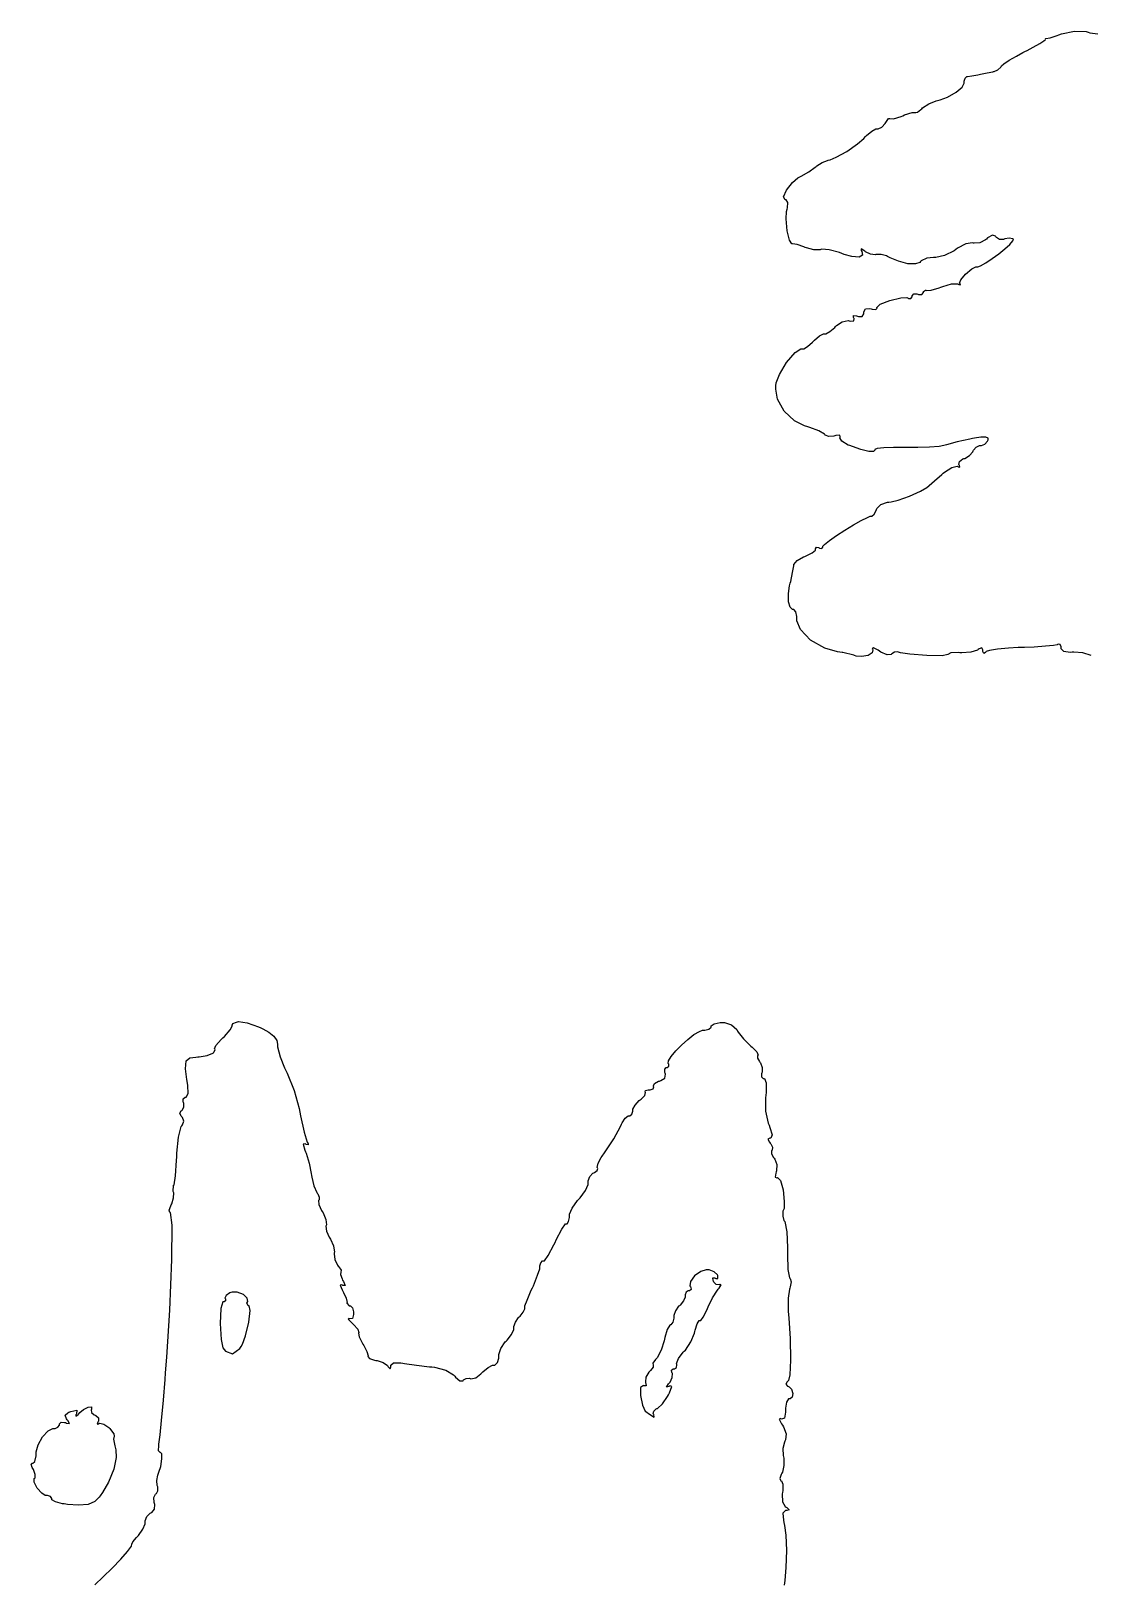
# Model space of a CAD drawing. Extents: x 0.5 to 12, y 0.6 to 18.2.
# Drawn here: x 1.848 to 4.813, y 13.828 to 18.172 of the extents above; entities that cross this region are included whole.
import ezdxf

# ---------------------------------------------------------------- set-up
doc = ezdxf.new("R2010")
doc.units = 0
doc.layers.get('0').update_dxf_attribs({"linetype": 'CONTINUOUS'})

msp = doc.modelspace()

# ---------------------------------------------------------------- linework, layer by layer
at = {"color": 0}
for points in [[(4.81353, 16.4251), (4.78956, 16.4321), (4.76426, 16.4346), (4.76004, 16.4342), (4.75472, 16.4337), (4.73665, 16.4358), (4.72917, 16.4439), (4.72917, 16.4465), (4.72917, 16.4488), (4.72629, 16.4554), (4.7206, 16.4562), (4.71935, 16.4554), (4.71799, 16.4546), (4.70822, 16.4529), (4.68539, 16.4506), (4.65414, 16.4486), (4.62685, 16.4475), (4.61778, 16.4472), (4.60872, 16.4471), (4.58154, 16.4457), (4.55072, 16.4428), (4.5286, 16.4389), (4.51942, 16.436), (4.51839, 16.4346), (4.51742, 16.4332), (4.51275, 16.4306), (4.51058, 16.4363), (4.51058, 16.4381), (4.51053, 16.4403), (4.50743, 16.4467), (4.49946, 16.4433), (4.4974, 16.4417), (4.49561, 16.4401), (4.477, 16.4346), (4.45144, 16.4325), (4.44624, 16.4326), (4.44097, 16.4329), (4.42057, 16.4319), (4.41249, 16.4274), (4.41249, 16.4274), (4.41249, 16.4274), (4.39594, 16.4243), (4.35351, 16.425), (4.30588, 16.4286), (4.27957, 16.4321), (4.27376, 16.434), (4.27203, 16.4347), (4.26303, 16.4343), (4.25581, 16.43), (4.25499, 16.4288), (4.25412, 16.4274), (4.24274, 16.4268), (4.22515, 16.4344), (4.22125, 16.4369), (4.21739, 16.4394), (4.20389, 16.4463), (4.20085, 16.4432), (4.20107, 16.4428), (4.20221, 16.441), (4.20079, 16.4324), (4.18924, 16.4246), (4.17117, 16.4217), (4.15608, 16.4233), (4.15158, 16.425), (4.14908, 16.426), (4.11865, 16.4336), (4.11626, 16.4337), (4.10394, 16.4351), (4.06782, 16.4456), (4.02778, 16.4678), (4.00032, 16.4972), (3.99001, 16.5222), (3.9899, 16.5306), (3.98986, 16.5339), (3.98682, 16.5471), (3.98161, 16.554), (3.97993, 16.554), (3.97765, 16.554), (3.97097, 16.5597), (3.96642, 16.5753), (3.96647, 16.5985), (3.96972, 16.62), (3.97146, 16.6269), (3.97265, 16.6319), (3.97814, 16.6568), (3.98139, 16.6756), (3.98156, 16.6776), (3.98167, 16.6796), (3.991, 16.6907), (4.00808, 16.7007), (4.01215, 16.7021), (4.01617, 16.7035), (4.03299, 16.7122), (4.04167, 16.7199), (4.04167, 16.7224), (4.04167, 16.7236), (4.04471, 16.7275), (4.05062, 16.7268), (4.05208, 16.726), (4.0535, 16.725), (4.0594, 16.7243), (4.0625, 16.7281), (4.0625, 16.7293), (4.0625, 16.731), (4.06765, 16.7358), (4.08138, 16.7468), (4.10113, 16.7607), (4.12418, 16.7757), (4.148, 16.7901), (4.16997, 16.8026), (4.1875, 16.8113), (4.19532, 16.8144), (4.19797, 16.8144), (4.19997, 16.8144), (4.206, 16.82), (4.21203, 16.8304), (4.21283, 16.8331), (4.21371, 16.8358), (4.22504, 16.8471), (4.24317, 16.8536), (4.2474, 16.8539), (4.25396, 16.8544), (4.27354, 16.8594), (4.30539, 16.8708), (4.33604, 16.885), (4.35357, 16.8951), (4.35872, 16.8993), (4.36025, 16.9007), (4.37517, 16.9135), (4.39513, 16.931), (4.39919, 16.9346), (4.40321, 16.9382), (4.42324, 16.951), (4.43826, 16.9546), (4.43983, 16.9536), (4.44108, 16.9529), (4.4459, 16.9519), (4.44493, 16.9567), (4.44417, 16.9579), (4.44319, 16.9594), (4.4451, 16.9678), (4.45449, 16.9747), (4.45725, 16.9756), (4.45996, 16.9764), (4.4731, 16.9846), (4.48226, 16.995), (4.48307, 16.9971), (4.48389, 16.9993), (4.49154, 17.0079), (4.50071, 17.0124), (4.50379, 17.0124), (4.50678, 17.0124), (4.51585, 17.0165), (4.52328, 17.0246), (4.52403, 17.0265), (4.52458, 17.0281), (4.52458, 17.0332), (4.51872, 17.0361), (4.50472, 17.0354), (4.48682, 17.0328), (4.4809, 17.0317), (4.47418, 17.0304), (4.43853, 17.0226), (4.40869, 17.0146), (4.40494, 17.0133), (4.40115, 17.0121), (4.38764, 17.0099), (4.36074, 17.0075), (4.32796, 17.0064), (4.30171, 17.0064), (4.29297, 17.0067), (4.28472, 17.0069), (4.2601, 17.0069), (4.23318, 17.006), (4.215, 17.0038), (4.20833, 17.0012), (4.20833, 17.0006), (4.20833, 16.9993), (4.204, 16.9954), (4.19097, 16.9957), (4.16906, 17.0011), (4.14567, 17.0092), (4.13803, 17.0119), (4.13336, 17.0137), (4.11604, 17.0242), (4.10981, 17.0339), (4.11074, 17.0353), (4.11128, 17.0362), (4.10969, 17.0412), (4.09918, 17.0401), (4.09592, 17.0392), (4.09299, 17.0382), (4.079, 17.0375), (4.06901, 17.0415), (4.06814, 17.0429), (4.06722, 17.0444), (4.05149, 17.0536), (4.02626, 17.0631), (4.02067, 17.0644), (4.01085, 17.0672), (3.98324, 17.0817), (3.95415, 17.1086), (3.93599, 17.1424), (3.93067, 17.1701), (3.93143, 17.1792), (3.93207, 17.1872), (3.94108, 17.2108), (3.9611, 17.2449), (3.98492, 17.2721), (4.00065, 17.2832), (4.00592, 17.2832), (4.00933, 17.2832), (4.01969, 17.2893), (4.03386, 17.3012), (4.03646, 17.304), (4.03901, 17.3069), (4.05339, 17.3187), (4.06413, 17.3249), (4.06771, 17.3249), (4.07118, 17.3249), (4.08176, 17.3308), (4.09576, 17.3422), (4.09825, 17.345), (4.10075, 17.3478), (4.11697, 17.3579), (4.13379, 17.3617), (4.13661, 17.3611), (4.13971, 17.3606), (4.14963, 17.3613), (4.15044, 17.3675), (4.14963, 17.3688), (4.14876, 17.3703), (4.14871, 17.3758), (4.15717, 17.3749), (4.15978, 17.3738), (4.16265, 17.3728), (4.17279, 17.3729), (4.17708, 17.381), (4.17708, 17.3838), (4.17708, 17.3865), (4.18213, 17.3949), (4.19433, 17.3957), (4.19797, 17.3947), (4.20079, 17.394), (4.21121, 17.3932), (4.21414, 17.3968), (4.21392, 17.3972), (4.21338, 17.3981), (4.22265, 17.4074), (4.24957, 17.4182), (4.28043, 17.4254), (4.29747, 17.4267), (4.301, 17.4244), (4.30257, 17.4235), (4.30908, 17.4231), (4.3125, 17.4279), (4.3125, 17.4296), (4.3125, 17.4313), (4.31706, 17.4364), (4.32596, 17.4365), (4.32813, 17.4357), (4.33024, 17.4349), (4.33914, 17.435), (4.34375, 17.4399), (4.34375, 17.4415), (4.34375, 17.4429), (4.34999, 17.4471), (4.35032, 17.4468), (4.35118, 17.446), (4.36556, 17.4467), (4.38807, 17.4533), (4.39307, 17.4554), (4.398, 17.4575), (4.42215, 17.4642), (4.43956, 17.4647), (4.44125, 17.4638), (4.44265, 17.4631), (4.44743, 17.4614), (4.44635, 17.4646), (4.44569, 17.4653), (4.44467, 17.4664), (4.44824, 17.4758), (4.46181, 17.4917), (4.47939, 17.5061), (4.4905, 17.5124), (4.49425, 17.5124), (4.49658, 17.5124), (4.50369, 17.5154), (4.51833, 17.5236), (4.53597, 17.5353), (4.55447, 17.5488), (4.57183, 17.5625), (4.58583, 17.575), (4.5944, 17.5846), (4.59581, 17.5893), (4.59549, 17.5894), (4.59407, 17.5903), (4.58365, 17.5922), (4.57183, 17.5907), (4.56972, 17.5897), (4.56754, 17.589), (4.55658, 17.589), (4.5479, 17.594), (4.54693, 17.5957), (4.54568, 17.5978), (4.53674, 17.6006), (4.5236, 17.5931), (4.52018, 17.5899), (4.51753, 17.5875), (4.50157, 17.5794), (4.48633, 17.5779), (4.48406, 17.5788), (4.48161, 17.5797), (4.46262, 17.5764), (4.43892, 17.5642), (4.43414, 17.5606), (4.42958, 17.5572), (4.40321, 17.5439), (4.37885, 17.5379), (4.37532, 17.5382), (4.37175, 17.5385), (4.35319, 17.536), (4.338, 17.529), (4.33621, 17.5271), (4.33361, 17.5246), (4.322, 17.5206), (4.30078, 17.5208), (4.27414, 17.5278), (4.25097, 17.5372), (4.24365, 17.5411), (4.24094, 17.5425), (4.22581, 17.5469), (4.2124, 17.5471), (4.21061, 17.5464), (4.20876, 17.5458), (4.19607, 17.5472), (4.18229, 17.5538), (4.17996, 17.5557), (4.17751, 17.5576), (4.16949, 17.5624), (4.16949, 17.5583), (4.17008, 17.5574), (4.17165, 17.5547), (4.17307, 17.5446), (4.16385, 17.5389), (4.14404, 17.5406), (4.12224, 17.5469), (4.11529, 17.5497), (4.10943, 17.5521), (4.08074, 17.56), (4.05935, 17.5615), (4.05724, 17.5607), (4.05507, 17.5599), (4.03771, 17.5599), (4.01687, 17.5649), (4.01297, 17.5664), (4.009, 17.5681), (3.99056, 17.5743), (3.97797, 17.5769), (3.977, 17.5767), (3.97553, 17.5764), (3.96892, 17.5868), (3.96278, 17.6133), (3.96012, 17.646), (3.96094, 17.6671), (3.96262, 17.6738), (3.96354, 17.6775), (3.96425, 17.6924), (3.96012, 17.6999), (3.95876, 17.6999), (3.95725, 17.6999), (3.95285, 17.7078), (3.96078, 17.7264), (3.9776, 17.7476), (3.99268, 17.761), (3.99843, 17.7639), (4.00217, 17.7658), (4.023, 17.7782), (4.04118, 17.791), (4.04368, 17.7929), (4.04611, 17.795), (4.06099, 17.8042), (4.07531, 17.8099), (4.07753, 17.8103), (4.08306, 17.811), (4.09993, 17.8185), (4.12939, 17.8351), (4.15907, 17.856), (4.17686, 17.871), (4.18201, 17.8767), (4.18463, 17.8796), (4.19949, 17.8917), (4.21083, 17.8978), (4.21463, 17.8978), (4.21778, 17.8978), (4.22726, 17.9032), (4.23731, 17.9135), (4.23876, 17.916), (4.24024, 17.9186), (4.24631, 17.9268), (4.24968, 17.9269), (4.24968, 17.9269), (4.24968, 17.9267), (4.26064, 17.9264), (4.28142, 17.9328), (4.28646, 17.9349), (4.29144, 17.9369), (4.31218, 17.9439), (4.32292, 17.944), (4.32292, 17.944), (4.32292, 17.944), (4.32769, 17.9446), (4.33703, 17.9521), (4.33931, 17.9543), (4.34153, 17.9567), (4.359, 17.9679), (4.37972, 17.9767), (4.38357, 17.9775), (4.39074, 17.9793), (4.41157, 17.9872), (4.43544, 18.0006), (4.4521, 18.0151), (4.45833, 18.0257), (4.45833, 18.0292), (4.45833, 18.0318), (4.46061, 18.0396), (4.46506, 18.0443), (4.46615, 18.0444), (4.46718, 18.0444), (4.47928, 18.0465), (4.49642, 18.0497), (4.5, 18.0504), (4.50358, 18.0511), (4.52246, 18.0549), (4.53797, 18.0578), (4.53993, 18.0582), (4.54183, 18.0585), (4.55181, 18.0635), (4.56011, 18.071), (4.56114, 18.0726), (4.56212, 18.0743), (4.56863, 18.0796), (4.58376, 18.0899), (4.60422, 18.1019), (4.6219, 18.1115), (4.62793, 18.1144), (4.63368, 18.1174), (4.65076, 18.1265), (4.66911, 18.1369), (4.6811, 18.1447), (4.685, 18.1483), (4.68485, 18.1487), (4.68468, 18.1489), (4.68614, 18.1508), (4.68625, 18.1508), (4.68674, 18.1506), (4.69851, 18.1531), (4.71821, 18.1594), (4.72271, 18.1612), (4.72999, 18.164), (4.76633, 18.1717), (4.79915, 18.1701), (4.80469, 18.1685), (4.80985, 18.1668), (4.83219, 18.1642)], [(2.02647, 13.8255), (2.04981, 13.8472), (2.07482, 13.872), (2.09847, 13.8968), (2.11762, 13.9185), (2.12918, 13.9337), (2.1301, 13.9394), (2.1301, 13.9394), (2.1301, 13.9394), (2.1326, 13.9456), (2.14296, 13.9575), (2.14583, 13.9603), (2.14865, 13.9632), (2.16054, 13.9808), (2.16667, 13.9958), (2.16667, 14.0008), (2.16667, 14.0047), (2.17144, 14.0167), (2.18072, 14.026), (2.183, 14.0268), (2.1856, 14.0278), (2.19347, 14.0367), (2.19401, 14.0499), (2.19299, 14.0531), (2.19211, 14.0558), (2.19151, 14.0692), (2.19558, 14.0786), (2.19706, 14.0796), (2.19846, 14.0804), (2.20264, 14.0886), (2.20231, 14.0992), (2.20156, 14.1012), (2.20074, 14.1033), (2.19965, 14.1174), (2.20231, 14.1322), (2.2034, 14.1347), (2.20557, 14.14), (2.21039, 14.1565), (2.21403, 14.1774), (2.21376, 14.1919), (2.20958, 14.1954), (2.2091, 14.1951), (2.20876, 14.195), (2.20458, 14.1999), (2.20486, 14.2146), (2.20551, 14.2183), (2.20654, 14.2249), (2.20899, 14.2446), (2.21306, 14.285), (2.21804, 14.3422), (2.2226, 14.3996), (2.22407, 14.4186), (2.22738, 14.4624), (2.23562, 14.5933), (2.24186, 14.7357), (2.24229, 14.8315), (2.23801, 14.8665), (2.2366, 14.8665), (2.236, 14.8665), (2.23421, 14.8729), (2.23839, 14.8851), (2.24001, 14.8882), (2.2416, 14.8911), (2.24664, 14.9075), (2.24701, 14.9217), (2.24631, 14.9236), (2.24556, 14.9256), (2.24631, 14.9428), (2.24718, 14.9436), (2.24799, 14.9444), (2.25206, 14.9693), (2.25504, 15.0125), (2.25537, 15.0225), (2.25564, 15.0325), (2.26019, 15.0779), (2.26747, 15.1074), (2.2691, 15.1092), (2.27115, 15.1117), (2.27539, 15.1226), (2.27165, 15.1324), (2.26969, 15.1343), (2.26774, 15.1363), (2.26383, 15.1444), (2.26758, 15.151), (2.26947, 15.1521), (2.27094, 15.1531), (2.27539, 15.1614), (2.27522, 15.1721), (2.27447, 15.1742), (2.27365, 15.1762), (2.27365, 15.185), (2.27843, 15.1894), (2.28006, 15.1894), (2.28179, 15.1894), (2.287, 15.1996), (2.2864, 15.2222), (2.28543, 15.2285), (2.28386, 15.2386), (2.28, 15.2689), (2.28142, 15.2906), (2.29194, 15.2996), (2.30838, 15.3017), (2.31392, 15.3018), (2.31836, 15.3019), (2.34022, 15.3057), (2.35613, 15.3122), (2.35769, 15.3137), (2.35921, 15.3153), (2.36322, 15.3217), (2.3616, 15.3249), (2.36111, 15.3249), (2.36111, 15.3249), (2.36475, 15.3338), (2.38004, 15.351), (2.38433, 15.3551), (2.38857, 15.3593), (2.40474, 15.3779), (2.41097, 15.3896), (2.41032, 15.3901), (2.40994, 15.3906), (2.4126, 15.3953), (2.42231, 15.3996), (2.42503, 15.4003), (2.42768, 15.401), (2.45231, 15.3975), (2.48421, 15.3864), (2.49056, 15.3833), (2.49631, 15.3806), (2.51313, 15.3712), (2.52735, 15.3601), (2.53494, 15.3482), (2.53733, 15.3374), (2.53749, 15.3336), (2.5376, 15.3299), (2.54428, 15.3024), (2.55638, 15.2715), (2.55925, 15.266), (2.56396, 15.2568), (2.58376, 15.2083), (2.59776, 15.1579), (2.59961, 15.1478), (2.60151, 15.1371), (2.61154, 15.0917), (2.62056, 15.0632), (2.62196, 15.061), (2.62256, 15.06), (2.62283, 15.056), (2.61762, 15.0574), (2.61621, 15.0582), (2.61501, 15.059), (2.60932, 15.0576), (2.61367, 15.0415), (2.61572, 15.0364), (2.61729, 15.0324), (2.62537, 15.005), (2.63167, 14.9757), (2.63243, 14.9707), (2.63314, 14.9657), (2.63921, 14.9411), (2.64686, 14.9228), (2.64839, 14.921), (2.64985, 14.9192), (2.65403, 14.9097), (2.65343, 14.9019), (2.6525, 14.901), (2.65153, 14.9), (2.65256, 14.8889), (2.65994, 14.8726), (2.66222, 14.8692), (2.66444, 14.8657), (2.67231, 14.8475), (2.67415, 14.8324), (2.67344, 14.8304), (2.67269, 14.8286), (2.67426, 14.8143), (2.68153, 14.7978), (2.68371, 14.7947), (2.68582, 14.7917), (2.69368, 14.7735), (2.6964, 14.7561), (2.69596, 14.7535), (2.69547, 14.7508), (2.69781, 14.7349), (2.70497, 14.7194), (2.70697, 14.7171), (2.70893, 14.7147), (2.71506, 14.705), (2.71457, 14.6999), (2.71446, 14.6999), (2.71408, 14.6999), (2.71306, 14.6935), (2.71778, 14.6808), (2.7194, 14.6778), (2.7214, 14.674), (2.72607, 14.6621), (2.72021, 14.6625), (2.71875, 14.6635), (2.71756, 14.6642), (2.71229, 14.6636), (2.71761, 14.6506), (2.71989, 14.6464), (2.72174, 14.6431), (2.72889, 14.6268), (2.73167, 14.615), (2.73139, 14.6139), (2.73107, 14.6129), (2.73742, 14.6061), (2.73958, 14.6061), (2.74137, 14.6061), (2.7469, 14.5999), (2.75, 14.5885), (2.75, 14.5846), (2.75, 14.5811), (2.74658, 14.5706), (2.73876, 14.5689), (2.73699, 14.5699), (2.7366, 14.57), (2.73454, 14.5685), (2.74376, 14.5589), (2.74696, 14.5561), (2.75011, 14.5533), (2.7615, 14.5401), (2.76508, 14.531), (2.76432, 14.5301), (2.76357, 14.5294), (2.76546, 14.5185), (2.77365, 14.5018), (2.77604, 14.4982), (2.77838, 14.4946), (2.78722, 14.4775), (2.79031, 14.4656), (2.78988, 14.4644), (2.7895, 14.4638), (2.79492, 14.4582), (2.80854, 14.4538), (2.81207, 14.4532), (2.81554, 14.4526), (2.83247, 14.4467), (2.84463, 14.4383), (2.84576, 14.4365), (2.847, 14.4346), (2.85215, 14.4293), (2.85394, 14.4354), (2.854, 14.4374), (2.854, 14.4396), (2.86208, 14.4463), (2.88206, 14.446), (2.88803, 14.4449), (2.89264, 14.444), (2.92563, 14.4394), (2.96208, 14.4353), (2.96853, 14.4347), (2.97635, 14.434), (3.00797, 14.4261), (3.02989, 14.4125), (3.03288, 14.4088), (3.03532, 14.4057), (3.04719, 14.3963), (3.0561, 14.3958), (3.05686, 14.3971), (3.05772, 14.3985), (3.06521, 14.4028), (3.07465, 14.4029), (3.0765, 14.4022), (3.07829, 14.4015), (3.09153, 14.4047), (3.10639, 14.4154), (3.10906, 14.4182), (3.11165, 14.4211), (3.12668, 14.4333), (3.13835, 14.4394), (3.14225, 14.4394), (3.14469, 14.4394), (3.15213, 14.4467), (3.15625, 14.4596), (3.15625, 14.4639), (3.15625, 14.4696), (3.16233, 14.4867), (3.17421, 14.5046), (3.17708, 14.5072), (3.1799, 14.5097), (3.19179, 14.5258), (3.19792, 14.5394), (3.19792, 14.5439), (3.19792, 14.5481), (3.20247, 14.5604), (3.21137, 14.5731), (3.21354, 14.5749), (3.21565, 14.5767), (3.22456, 14.5876), (3.22917, 14.5971), (3.22917, 14.6001), (3.22917, 14.6056), (3.23525, 14.6217), (3.24713, 14.6499), (3.25, 14.6557), (3.25282, 14.6617), (3.26471, 14.691), (3.27083, 14.709), (3.27083, 14.715), (3.27083, 14.7179), (3.2736, 14.7264), (3.27865, 14.7311), (3.28039, 14.7311), (3.28381, 14.7311), (3.29406, 14.7464), (3.31022, 14.7761), (3.31347, 14.7832), (3.31668, 14.7904), (3.33263, 14.82), (3.34233, 14.8353), (3.3456, 14.8353), (3.34706, 14.8353), (3.35161, 14.8415), (3.35417, 14.8529), (3.35417, 14.8567), (3.35417, 14.8624), (3.36182, 14.8793), (3.37663, 14.9003), (3.38021, 14.9039), (3.38379, 14.9075), (3.3986, 14.9285), (3.40625, 14.9451), (3.40625, 14.9507), (3.40625, 14.9549), (3.41081, 14.9671), (3.41965, 14.9765), (3.42182, 14.9774), (3.42393, 14.9782), (3.43132, 14.9839), (3.433, 14.9903), (3.43235, 14.9914), (3.43164, 14.9925), (3.43414, 15.0044), (3.44293, 15.0208), (3.44542, 15.0243), (3.4521, 15.0335), (3.47835, 15.0731), (3.4969, 15.1074), (3.49978, 15.1139), (3.50114, 15.1172), (3.51004, 15.1304), (3.5179, 15.1374), (3.52056, 15.1374), (3.5224, 15.1374), (3.5281, 15.1418), (3.53125, 15.1499), (3.53125, 15.1524), (3.53125, 15.1561), (3.53733, 15.1674), (3.54915, 15.18), (3.55203, 15.1819), (3.55485, 15.184), (3.56461, 15.1943), (3.56685, 15.2025), (3.56592, 15.2033), (3.56532, 15.204), (3.56629, 15.2083), (3.57428, 15.2103), (3.57699, 15.2103), (3.57969, 15.2103), (3.588, 15.2131), (3.58985, 15.2185), (3.58925, 15.2194), (3.58849, 15.2207), (3.59169, 15.2278), (3.6026, 15.2337), (3.60563, 15.2346), (3.60926, 15.2356), (3.62061, 15.2429), (3.6225, 15.2539), (3.62147, 15.2565), (3.62061, 15.2588), (3.62017, 15.2681), (3.62446, 15.2728), (3.62592, 15.2728), (3.62733, 15.2728), (3.63167, 15.2757), (3.6314, 15.2813), (3.63058, 15.2825), (3.62967, 15.284), (3.63118, 15.2908), (3.63867, 15.3036), (3.65121, 15.3189), (3.6671, 15.3353), (3.68457, 15.351), (3.70182, 15.3643), (3.71712, 15.3735), (3.72581, 15.3769), (3.72874, 15.3769), (3.73247, 15.3769), (3.74376, 15.38), (3.75, 15.3856), (3.75, 15.3874), (3.75, 15.3892), (3.75906, 15.3947), (3.77539, 15.3978), (3.78087, 15.3978), (3.78743, 15.3978), (3.80729, 15.3922), (3.82206, 15.3785), (3.82422, 15.3744), (3.8259, 15.3714), (3.84028, 15.3524), (3.85813, 15.3344), (3.86154, 15.3317), (3.86496, 15.329), (3.8775, 15.3163), (3.88162, 15.3072), (3.88086, 15.3064), (3.88004, 15.3057), (3.88015, 15.2983), (3.88504, 15.2888), (3.88667, 15.2869), (3.88824, 15.285), (3.89296, 15.2725), (3.8929, 15.2594), (3.89208, 15.2572), (3.89122, 15.2551), (3.89111, 15.2462), (3.89567, 15.2415), (3.89725, 15.2415), (3.89893, 15.2415), (3.90403, 15.2294), (3.9036, 15.2021), (3.90267, 15.1946), (3.90175, 15.1872), (3.9024, 15.1504), (3.90972, 15.1171), (3.91217, 15.1113), (3.91476, 15.105), (3.92085, 15.0836), (3.91683, 15.0749), (3.91553, 15.0749), (3.91385, 15.0749), (3.9089, 15.0718), (3.91331, 15.0632), (3.91531, 15.0608), (3.91689, 15.059), (3.92156, 15.0492), (3.92117, 15.0412), (3.92031, 15.0403), (3.91938, 15.0394), (3.91938, 15.0311), (3.92464, 15.0204), (3.92643, 15.0183), (3.92828, 15.0161), (3.93354, 15.001), (3.93306, 14.9836), (3.93201, 14.9803), (3.93088, 14.9769), (3.92953, 14.9656), (3.93425, 14.9635), (3.93506, 14.964), (3.93582, 14.9644), (3.94412, 14.9562), (3.9515, 14.93), (3.95486, 14.8979), (3.9541, 14.8782), (3.95193, 14.8725), (3.95107, 14.8701), (3.95025, 14.8569), (3.95378, 14.8447), (3.95514, 14.8429), (3.95643, 14.8412), (3.96149, 14.8131), (3.96365, 14.7689), (3.96354, 14.7592), (3.96338, 14.7493), (3.96511, 14.7076), (3.96929, 14.6839), (3.97043, 14.6832), (3.97151, 14.6825), (3.97364, 14.6729), (3.9714, 14.6585), (3.97032, 14.6553), (3.96918, 14.6521), (3.9656, 14.6267), (3.96522, 14.5963), (3.96571, 14.5906), (3.96729, 14.5714), (3.97081, 14.5142), (3.97222, 14.4538), (3.97, 14.4128), (3.96674, 14.3964), (3.96419, 14.3943), (3.9624, 14.3931), (3.95893, 14.3867), (3.96403, 14.3814), (3.96615, 14.3804), (3.96875, 14.3794), (3.97515, 14.3725), (3.97885, 14.3608), (3.97683, 14.3503), (3.97076, 14.3457), (3.96875, 14.3457), (3.9669, 14.3457), (3.96137, 14.3364), (3.95833, 14.3194), (3.95833, 14.3137), (3.95833, 14.3082), (3.95529, 14.2912), (3.94694, 14.289), (3.94532, 14.29), (3.94472, 14.2904), (3.94086, 14.2882), (3.94694, 14.2756), (3.94943, 14.2718), (3.95253, 14.2671), (3.96029, 14.2474), (3.95817, 14.2304), (3.95632, 14.2272), (3.95492, 14.2247), (3.9509, 14.2067), (3.9515, 14.1868), (3.95242, 14.1833), (3.95329, 14.1799), (3.95367, 14.1592), (3.94933, 14.14), (3.94781, 14.1372), (3.94629, 14.1343), (3.9426, 14.1226), (3.94493, 14.1165), (3.94575, 14.1165), (3.94694, 14.1165), (3.95068, 14.1071), (3.95063, 14.0886), (3.94997, 14.0842), (3.94922, 14.079), (3.95019, 14.0578), (3.95731, 14.044), (3.95958, 14.0426), (3.96192, 14.0411), (3.96832, 14.0353), (3.96213, 14.0335), (3.96012, 14.0333), (3.95779, 14.0333), (3.95101, 14.0257), (3.95231, 14.0057), (3.95367, 13.9994), (3.95551, 13.9908), (3.95865, 13.9646), (3.9605, 13.9217), (3.95921, 13.8741), (3.95622, 13.837), (3.95469, 13.8247)]]:
    msp.add_lwpolyline(points, dxfattribs=at)
for points in [[(3.58919, 14.3029), (3.58838, 14.3043), (3.58951, 14.3113), (3.5964, 14.3172), (3.59847, 14.3181), (3.60053, 14.3189), (3.61404, 14.3318), (3.62815, 14.3522), (3.63053, 14.3567), (3.6334, 14.3624), (3.64046, 14.3803), (3.63476, 14.3819), (3.63368, 14.3812), (3.63167, 14.3801), (3.62506, 14.3778), (3.63129, 14.3872), (3.63368, 14.3901), (3.63558, 14.3925), (3.6415, 14.4054), (3.64182, 14.4167), (3.6409, 14.4182), (3.63992, 14.4196), (3.63949, 14.4258), (3.64404, 14.429), (3.64561, 14.429), (3.6474, 14.429), (3.65283, 14.4329), (3.65451, 14.4403), (3.65414, 14.4421), (3.65369, 14.4439), (3.6589, 14.4583), (3.67156, 14.4757), (3.67481, 14.4789), (3.67806, 14.4821), (3.69336, 14.5047), (3.70383, 14.5293), (3.70469, 14.5335), (3.70551, 14.5378), (3.71137, 14.5554), (3.7169, 14.5644), (3.71875, 14.5644), (3.72108, 14.5644), (3.72825, 14.5744), (3.73817, 14.5938), (3.74001, 14.5983), (3.74181, 14.6029), (3.75429, 14.6281), (3.76764, 14.6494), (3.76992, 14.6522), (3.77214, 14.655), (3.77806, 14.6643), (3.77501, 14.6656), (3.77447, 14.6653), (3.77285, 14.6643), (3.76421, 14.6651), (3.75722, 14.6722), (3.7564, 14.6744), (3.75549, 14.6768), (3.75483, 14.6844), (3.76042, 14.6842), (3.76183, 14.6833), (3.76324, 14.6825), (3.76899, 14.6821), (3.76932, 14.6887), (3.76867, 14.6906), (3.76796, 14.6926), (3.75868, 14.7011), (3.74463, 14.7061), (3.7416, 14.7062), (3.73665, 14.7065), (3.72157, 14.7017), (3.7035, 14.6892), (3.69206, 14.6733), (3.69065, 14.6615), (3.69228, 14.6589), (3.69319, 14.6574), (3.69385, 14.6511), (3.68951, 14.6478), (3.6881, 14.6478), (3.68614, 14.6478), (3.68028, 14.6436), (3.67703, 14.636), (3.67703, 14.6335), (3.67703, 14.63), (3.67242, 14.6196), (3.66351, 14.6079), (3.6614, 14.6061), (3.65924, 14.6043), (3.65033, 14.5915), (3.64578, 14.5788), (3.64578, 14.5744), (3.64578, 14.571), (3.64285, 14.5603), (3.63726, 14.5528), (3.6359, 14.5524), (3.63456, 14.5518), (3.62706, 14.5392), (3.62061, 14.5175), (3.61974, 14.5125), (3.61887, 14.5075), (3.61035, 14.4815), (3.59901, 14.4604), (3.59674, 14.4578), (3.5944, 14.4554), (3.58718, 14.4449), (3.58751, 14.4394), (3.58762, 14.4394), (3.58768, 14.4394), (3.58794, 14.4344), (3.58051, 14.4249), (3.57824, 14.4225), (3.5759, 14.4201), (3.56787, 14.4061), (3.56614, 14.3928), (3.56694, 14.3907), (3.56765, 14.3887), (3.56793, 14.3821), (3.56332, 14.3817), (3.56233, 14.3822), (3.56114, 14.3829), (3.55296, 14.3776), (3.55208, 14.355), (3.55832, 14.3275), (3.56603, 14.3113), (3.57026, 14.3081), (3.57508, 14.3044), (3.59076, 14.2946), (3.59022, 14.3014), (3.58919, 14.3029)], [(2.43539, 14.4921), (2.43961, 14.4988), (2.44792, 14.5219), (2.45725, 14.5597), (2.46089, 14.5924), (2.45747, 14.6061), (2.45637, 14.6061), (2.45535, 14.6061), (2.45161, 14.614), (2.45242, 14.6153), (2.45372, 14.6175), (2.45247, 14.6271), (2.44162, 14.6375), (2.42475, 14.6436), (2.41075, 14.644), (2.40657, 14.6426), (2.4036, 14.6418), (2.39318, 14.635), (2.39025, 14.6275), (2.39111, 14.6262), (2.39193, 14.6249), (2.39214, 14.6194), (2.38786, 14.6165), (2.38644, 14.6165), (2.3845, 14.6165), (2.37879, 14.5982), (2.37657, 14.5565), (2.37961, 14.5117), (2.38417, 14.4881), (2.38769, 14.4837), (2.39154, 14.479), (2.41168, 14.4717), (2.43158, 14.486), (2.43539, 14.4921)], [(1.94011, 14.0514), (1.93544, 14.0519), (1.91618, 14.0571), (1.90625, 14.0631), (1.90625, 14.0651), (1.90625, 14.0668), (1.90175, 14.0721), (1.89367, 14.0749), (1.891, 14.0749), (1.88764, 14.0749), (1.87765, 14.0812), (1.86486, 14.0958), (1.85693, 14.1122), (1.85656, 14.1224), (1.85818, 14.124), (1.85894, 14.1247), (1.85889, 14.1342), (1.85428, 14.1476), (1.85275, 14.1504), (1.85124, 14.1533), (1.84782, 14.1632), (1.85107, 14.1654), (1.85157, 14.165), (1.85226, 14.1646), (1.85878, 14.1701), (1.86219, 14.1865), (1.86236, 14.1908), (1.86253, 14.1974), (1.8674, 14.2164), (1.87939, 14.2394), (1.89551, 14.256), (1.90869, 14.2624), (1.91308, 14.2624), (1.91553, 14.2624), (1.92296, 14.2658), (1.92708, 14.2718), (1.92708, 14.2739), (1.92708, 14.2754), (1.93201, 14.2801), (1.94179, 14.2797), (1.94417, 14.2789), (1.94678, 14.2779), (1.9554, 14.2765), (1.95101, 14.2847), (1.94911, 14.2869), (1.94689, 14.2897), (1.94293, 14.2999), (1.95068, 14.3068), (1.95372, 14.3081), (1.95893, 14.31), (1.97553, 14.3137), (1.9751, 14.304), (1.97379, 14.3014), (1.97331, 14.3004), (1.97314, 14.2968), (1.97922, 14.3021), (1.98101, 14.304), (1.98383, 14.3074), (1.99431, 14.3153), (2.00797, 14.3222), (2.01704, 14.3229), (2.01725, 14.3172), (2.01644, 14.3158), (2.01563, 14.3144), (2.01704, 14.3072), (2.02453, 14.3008), (2.02675, 14.3), (2.02903, 14.2992), (2.03608, 14.2921), (2.03657, 14.2833), (2.03554, 14.2817), (2.03461, 14.2801), (2.03315, 14.2749), (2.03754, 14.2754), (2.03868, 14.2761), (2.0401, 14.2771), (2.0516, 14.2747), (2.06532, 14.265), (2.06793, 14.2621), (2.07047, 14.2593), (2.07926, 14.2476), (2.08046, 14.2415), (2.08046, 14.2415), (2.08003, 14.2415), (2.07878, 14.2324), (2.08214, 14.2143), (2.08339, 14.21), (2.08529, 14.2033), (2.08589, 14.1818), (2.07937, 14.1485), (2.06435, 14.1122), (2.04779, 14.0836), (2.04144, 14.0746), (2.03831, 14.0703), (2.02658, 14.0587), (2.00754, 14.0501), (1.98008, 14.0481), (1.95003, 14.0501), (1.94011, 14.0514)]]:
    msp.add_lwpolyline(points, close=True, dxfattribs=at)

doc.saveas('drawing.dxf')
